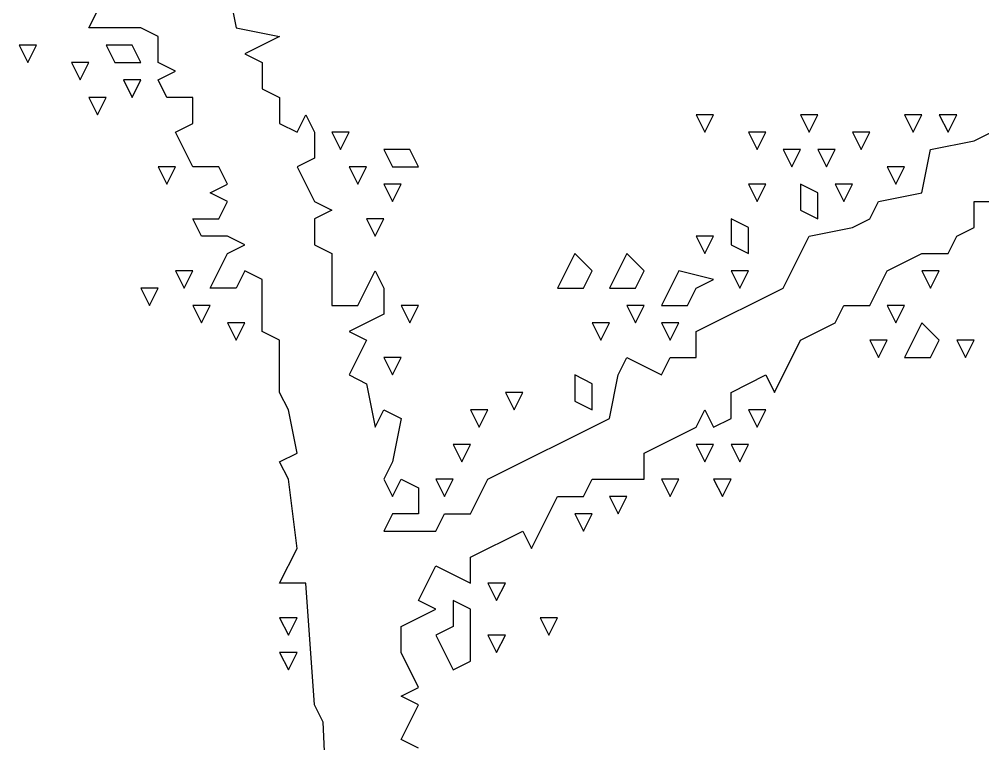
# Model space of a CAD drawing. Extents: x 2 to 124, y 0 to 170.
# Drawn here: x 80.41 to 89.35, y 79.16 to 85.89 of the extents above; entities that cross this region are included whole.
import ezdxf

# ---------------------------------------------------------------- set-up
doc = ezdxf.new("R2010")
doc.units = 0
doc.layers.add('Layer0', color=7, linetype='Continuous')

msp = doc.modelspace()

# ---------------------------------------------------------------- linework, layer by layer
at = {"layer": 'Layer0', "color": 5, "linetype": 'CONTINUOUS'}
for p, q in [((82.34375, 86.20739, 0.1), (82.42424, 85.80492, 0.1)), ((81.05587, 85.80492, 0.1), (81.21686, 86.12689, 0.1)), ((81.53883, 85.80492, 0.1), (81.05587, 85.80492, 0.1)), ((81.69981, 85.72443, 0.1), (81.53883, 85.80492, 0.1)), ((82.42424, 85.80492, 0.1), (82.8267, 85.72443, 0.1)), ((81.69981, 85.48295, 0.1), (81.69981, 85.72443, 0.1)), ((82.8267, 85.72443, 0.1), (82.50473, 85.56345, 0.1)), ((80.41193, 85.64394, 0.1), (80.49242, 85.48295, 0.1)), ((80.57292, 85.64394, 0.1), (80.41193, 85.64394, 0.1)), ((80.49242, 85.48295, 0.1), (80.57292, 85.64394, 0.1)), ((81.21686, 85.64394, 0.1), (81.29735, 85.48295, 0.1)), ((81.45833, 85.64394, 0.1), (81.21686, 85.64394, 0.1)), ((81.53883, 85.48295, 0.1), (81.45833, 85.64394, 0.1)), ((82.50473, 85.56345, 0.1), (82.66572, 85.48295, 0.1)), ((80.89489, 85.48295, 0.1), (80.97538, 85.32197, 0.1)), ((81.05587, 85.48295, 0.1), (80.89489, 85.48295, 0.1)), ((80.97538, 85.32197, 0.1), (81.05587, 85.48295, 0.1)), ((81.29735, 85.48295, 0.1), (81.53883, 85.48295, 0.1)), ((81.8608, 85.40246, 0.1), (81.69981, 85.48295, 0.1)), ((82.66572, 85.48295, 0.1), (82.66572, 85.24148, 0.1)), ((81.69981, 85.32197, 0.1), (81.8608, 85.40246, 0.1)), ((81.37784, 85.32197, 0.1), (81.45833, 85.16098, 0.1)), ((81.53883, 85.32197, 0.1), (81.37784, 85.32197, 0.1)), ((81.45833, 85.16098, 0.1), (81.53883, 85.32197, 0.1)), ((81.7803, 85.16098, 0.1), (81.69981, 85.32197, 0.1)), ((82.66572, 85.24148, 0.1), (82.8267, 85.16098, 0.1)), ((81.05587, 85.16098, 0.1), (81.13636, 85, 0.1)), ((81.21686, 85.16098, 0.1), (81.05587, 85.16098, 0.1)), ((81.13636, 85, 0.1), (81.21686, 85.16098, 0.1)), ((82.02178, 85.16098, 0.1), (81.7803, 85.16098, 0.1)), ((82.02178, 84.91951, 0.1), (82.02178, 85.16098, 0.1)), ((82.8267, 85.16098, 0.1), (82.8267, 84.91951, 0.1)), ((82.98769, 84.83902, 0.1), (83.06818, 85, 0.1)), ((83.06818, 85, 0.1), (83.14867, 84.83902, 0.1)), ((86.69034, 85, 0.1), (86.77083, 84.83902, 0.1)), ((86.85133, 85, 0.1), (86.69034, 85, 0.1)), ((86.77083, 84.83902, 0.1), (86.85133, 85, 0.1)), ((87.65625, 85, 0.1), (87.73674, 84.83902, 0.1)), ((87.81723, 85, 0.1), (87.65625, 85, 0.1)), ((87.73674, 84.83902, 0.1), (87.81723, 85, 0.1)), ((88.62216, 85, 0.1), (88.70265, 84.83902, 0.1)), ((88.78314, 85, 0.1), (88.62216, 85, 0.1)), ((88.70265, 84.83902, 0.1), (88.78314, 85, 0.1)), ((88.94413, 85, 0.1), (89.02462, 84.83902, 0.1)), ((89.10511, 85, 0.1), (88.94413, 85, 0.1)), ((89.02462, 84.83902, 0.1), (89.10511, 85, 0.1)), ((81.8608, 84.83902, 0.1), (82.02178, 84.91951, 0.1)), ((82.8267, 84.91951, 0.1), (82.98769, 84.83902, 0.1)), ((82.02178, 84.51705, 0.1), (81.8608, 84.83902, 0.1)), ((83.14867, 84.83902, 0.1), (83.14867, 84.59754, 0.1)), ((83.30966, 84.83902, 0.1), (83.39015, 84.67803, 0.1)), ((83.47064, 84.83902, 0.1), (83.30966, 84.83902, 0.1)), ((83.39015, 84.67803, 0.1), (83.47064, 84.83902, 0.1)), ((87.1733, 84.83902, 0.1), (87.25379, 84.67803, 0.1)), ((87.33428, 84.83902, 0.1), (87.1733, 84.83902, 0.1)), ((87.25379, 84.67803, 0.1), (87.33428, 84.83902, 0.1)), ((88.1392, 84.83902, 0.1), (88.2197, 84.67803, 0.1)), ((88.30019, 84.83902, 0.1), (88.1392, 84.83902, 0.1)), ((88.2197, 84.67803, 0.1), (88.30019, 84.83902, 0.1)), ((89.2661, 84.75852, 0.1), (89.42708, 84.83902, 0.1)), ((88.86364, 84.67803, 0.1), (89.2661, 84.75852, 0.1)), ((83.79261, 84.67803, 0.1), (83.87311, 84.51705, 0.1)), ((84.03409, 84.67803, 0.1), (83.79261, 84.67803, 0.1)), ((84.11458, 84.51705, 0.1), (84.03409, 84.67803, 0.1)), ((87.49527, 84.67803, 0.1), (87.57576, 84.51705, 0.1)), ((87.65625, 84.67803, 0.1), (87.49527, 84.67803, 0.1)), ((87.57576, 84.51705, 0.1), (87.65625, 84.67803, 0.1)), ((87.81723, 84.67803, 0.1), (87.89773, 84.51705, 0.1)), ((87.97822, 84.67803, 0.1), (87.81723, 84.67803, 0.1)), ((87.89773, 84.51705, 0.1), (87.97822, 84.67803, 0.1)), ((88.78314, 84.27557, 0.1), (88.86364, 84.67803, 0.1)), ((83.14867, 84.59754, 0.1), (82.98769, 84.51705, 0.1)), ((81.69981, 84.51705, 0.1), (81.7803, 84.35606, 0.1)), ((81.8608, 84.51705, 0.1), (81.69981, 84.51705, 0.1)), ((81.7803, 84.35606, 0.1), (81.8608, 84.51705, 0.1)), ((82.26326, 84.51705, 0.1), (82.02178, 84.51705, 0.1)), ((82.34375, 84.35606, 0.1), (82.26326, 84.51705, 0.1)), ((82.98769, 84.51705, 0.1), (83.14867, 84.19508, 0.1)), ((83.47064, 84.51705, 0.1), (83.55114, 84.35606, 0.1)), ((83.63163, 84.51705, 0.1), (83.47064, 84.51705, 0.1)), ((83.55114, 84.35606, 0.1), (83.63163, 84.51705, 0.1)), ((83.87311, 84.51705, 0.1), (84.11458, 84.51705, 0.1)), ((88.46117, 84.51705, 0.1), (88.54167, 84.35606, 0.1)), ((88.62216, 84.51705, 0.1), (88.46117, 84.51705, 0.1)), ((88.54167, 84.35606, 0.1), (88.62216, 84.51705, 0.1)), ((82.18277, 84.27557, 0.1), (82.34375, 84.35606, 0.1)), ((83.79261, 84.35606, 0.1), (83.87311, 84.19508, 0.1)), ((83.9536, 84.35606, 0.1), (83.79261, 84.35606, 0.1)), ((83.87311, 84.19508, 0.1), (83.9536, 84.35606, 0.1)), ((87.1733, 84.35606, 0.1), (87.25379, 84.19508, 0.1)), ((87.33428, 84.35606, 0.1), (87.1733, 84.35606, 0.1)), ((87.25379, 84.19508, 0.1), (87.33428, 84.35606, 0.1)), ((87.65625, 84.35606, 0.1), (87.65625, 84.11458, 0.1)), ((87.81723, 84.27557, 0.1), (87.65625, 84.35606, 0.1)), ((87.97822, 84.35606, 0.1), (88.05871, 84.19508, 0.1)), ((88.1392, 84.35606, 0.1), (87.97822, 84.35606, 0.1)), ((88.05871, 84.19508, 0.1), (88.1392, 84.35606, 0.1)), ((82.34375, 84.19508, 0.1), (82.18277, 84.27557, 0.1)), ((87.81723, 84.03409, 0.1), (87.81723, 84.27557, 0.1)), ((88.38068, 84.19508, 0.1), (88.78314, 84.27557, 0.1)), ((82.26326, 84.03409, 0.1), (82.34375, 84.19508, 0.1)), ((83.14867, 84.19508, 0.1), (83.30966, 84.11458, 0.1)), ((88.30019, 84.03409, 0.1), (88.38068, 84.19508, 0.1)), ((89.2661, 83.9536, 0.1), (89.2661, 84.19508, 0.1)), ((89.2661, 84.19508, 0.1), (89.74905, 84.19508, 0.1)), ((83.30966, 84.11458, 0.1), (83.14867, 84.03409, 0.1)), ((87.65625, 84.11458, 0.1), (87.81723, 84.03409, 0.1)), ((82.10227, 83.87311, 0.1), (82.02178, 84.03409, 0.1)), ((82.02178, 84.03409, 0.1), (82.26326, 84.03409, 0.1)), ((83.14867, 84.03409, 0.1), (83.14867, 83.79261, 0.1)), ((83.63163, 84.03409, 0.1), (83.71212, 83.87311, 0.1)), ((83.79261, 84.03409, 0.1), (83.63163, 84.03409, 0.1)), ((83.71212, 83.87311, 0.1), (83.79261, 84.03409, 0.1)), ((87.01231, 84.03409, 0.1), (87.01231, 83.79261, 0.1)), ((87.1733, 83.9536, 0.1), (87.01231, 84.03409, 0.1)), ((88.1392, 83.9536, 0.1), (88.30019, 84.03409, 0.1)), ((87.1733, 83.71212, 0.1), (87.1733, 83.9536, 0.1)), ((87.73674, 83.87311, 0.1), (88.1392, 83.9536, 0.1)), ((89.10511, 83.87311, 0.1), (89.2661, 83.9536, 0.1)), ((82.34375, 83.87311, 0.1), (82.10227, 83.87311, 0.1)), ((82.50473, 83.79261, 0.1), (82.34375, 83.87311, 0.1)), ((86.69034, 83.87311, 0.1), (86.77083, 83.71212, 0.1)), ((86.85133, 83.87311, 0.1), (86.69034, 83.87311, 0.1)), ((86.77083, 83.71212, 0.1), (86.85133, 83.87311, 0.1)), ((87.49527, 83.39015, 0.1), (87.73674, 83.87311, 0.1)), ((89.02462, 83.71212, 0.1), (89.10511, 83.87311, 0.1)), ((82.34375, 83.71212, 0.1), (82.50473, 83.79261, 0.1)), ((83.14867, 83.79261, 0.1), (83.30966, 83.71212, 0.1)), ((87.01231, 83.79261, 0.1), (87.1733, 83.71212, 0.1)), ((82.18277, 83.39015, 0.1), (82.34375, 83.71212, 0.1)), ((83.30966, 83.71212, 0.1), (83.30966, 83.22917, 0.1)), ((85.56345, 83.71212, 0.1), (85.40246, 83.39015, 0.1)), ((85.72443, 83.55114, 0.1), (85.56345, 83.71212, 0.1)), ((86.0464, 83.71212, 0.1), (85.88542, 83.39015, 0.1)), ((86.20739, 83.55114, 0.1), (86.0464, 83.71212, 0.1)), ((88.46117, 83.55114, 0.1), (88.78314, 83.71212, 0.1)), ((88.78314, 83.71212, 0.1), (89.02462, 83.71212, 0.1)), ((81.8608, 83.55114, 0.1), (81.94129, 83.39015, 0.1)), ((82.02178, 83.55114, 0.1), (81.8608, 83.55114, 0.1)), ((81.94129, 83.39015, 0.1), (82.02178, 83.55114, 0.1)), ((82.50473, 83.55114, 0.1), (82.42424, 83.39015, 0.1)), ((82.66572, 83.47064, 0.1), (82.50473, 83.55114, 0.1)), ((83.55114, 83.22917, 0.1), (83.71212, 83.55114, 0.1)), ((83.71212, 83.55114, 0.1), (83.79261, 83.39015, 0.1)), ((85.64394, 83.39015, 0.1), (85.72443, 83.55114, 0.1)), ((86.12689, 83.39015, 0.1), (86.20739, 83.55114, 0.1)), ((86.52936, 83.55114, 0.1), (86.36837, 83.22917, 0.1)), ((86.85133, 83.47064, 0.1), (86.52936, 83.55114, 0.1)), ((87.01231, 83.55114, 0.1), (87.0928, 83.39015, 0.1)), ((87.1733, 83.55114, 0.1), (87.01231, 83.55114, 0.1)), ((87.0928, 83.39015, 0.1), (87.1733, 83.55114, 0.1)), ((88.30019, 83.22917, 0.1), (88.46117, 83.55114, 0.1)), ((88.78314, 83.55114, 0.1), (88.86364, 83.39015, 0.1)), ((88.94413, 83.55114, 0.1), (88.78314, 83.55114, 0.1)), ((88.86364, 83.39015, 0.1), (88.94413, 83.55114, 0.1)), ((82.66572, 82.98769, 0.1), (82.66572, 83.47064, 0.1)), ((86.69034, 83.39015, 0.1), (86.85133, 83.47064, 0.1)), ((81.53883, 83.39015, 0.1), (81.61932, 83.22917, 0.1)), ((81.69981, 83.39015, 0.1), (81.53883, 83.39015, 0.1)), ((81.61932, 83.22917, 0.1), (81.69981, 83.39015, 0.1)), ((82.42424, 83.39015, 0.1), (82.18277, 83.39015, 0.1)), ((83.79261, 83.39015, 0.1), (83.79261, 83.14867, 0.1)), ((85.40246, 83.39015, 0.1), (85.64394, 83.39015, 0.1)), ((85.88542, 83.39015, 0.1), (86.12689, 83.39015, 0.1)), ((86.60985, 83.22917, 0.1), (86.69034, 83.39015, 0.1)), ((86.69034, 82.98769, 0.1), (87.49527, 83.39015, 0.1)), ((82.02178, 83.22917, 0.1), (82.10227, 83.06818, 0.1)), ((82.18277, 83.22917, 0.1), (82.02178, 83.22917, 0.1)), ((82.10227, 83.06818, 0.1), (82.18277, 83.22917, 0.1)), ((83.30966, 83.22917, 0.1), (83.55114, 83.22917, 0.1)), ((83.9536, 83.22917, 0.1), (84.03409, 83.06818, 0.1)), ((84.11458, 83.22917, 0.1), (83.9536, 83.22917, 0.1)), ((84.03409, 83.06818, 0.1), (84.11458, 83.22917, 0.1)), ((86.0464, 83.22917, 0.1), (86.12689, 83.06818, 0.1)), ((86.20739, 83.22917, 0.1), (86.0464, 83.22917, 0.1)), ((86.12689, 83.06818, 0.1), (86.20739, 83.22917, 0.1)), ((86.36837, 83.22917, 0.1), (86.60985, 83.22917, 0.1)), ((87.97822, 83.06818, 0.1), (88.05871, 83.22917, 0.1)), ((88.05871, 83.22917, 0.1), (88.30019, 83.22917, 0.1)), ((88.46117, 83.22917, 0.1), (88.54167, 83.06818, 0.1)), ((88.62216, 83.22917, 0.1), (88.46117, 83.22917, 0.1)), ((88.54167, 83.06818, 0.1), (88.62216, 83.22917, 0.1)), ((83.79261, 83.14867, 0.1), (83.47064, 82.98769, 0.1)), ((82.34375, 83.06818, 0.1), (82.42424, 82.9072, 0.1)), ((82.50473, 83.06818, 0.1), (82.34375, 83.06818, 0.1)), ((82.42424, 82.9072, 0.1), (82.50473, 83.06818, 0.1)), ((85.72443, 83.06818, 0.1), (85.80492, 82.9072, 0.1)), ((85.88542, 83.06818, 0.1), (85.72443, 83.06818, 0.1)), ((85.80492, 82.9072, 0.1), (85.88542, 83.06818, 0.1)), ((86.36837, 83.06818, 0.1), (86.44886, 82.9072, 0.1)), ((86.52936, 83.06818, 0.1), (86.36837, 83.06818, 0.1)), ((86.44886, 82.9072, 0.1), (86.52936, 83.06818, 0.1)), ((87.65625, 82.9072, 0.1), (87.97822, 83.06818, 0.1)), ((88.78314, 83.06818, 0.1), (88.62216, 82.74621, 0.1)), ((88.94413, 82.9072, 0.1), (88.78314, 83.06818, 0.1)), ((82.8267, 82.9072, 0.1), (82.66572, 82.98769, 0.1)), ((83.47064, 82.98769, 0.1), (83.63163, 82.9072, 0.1)), ((86.69034, 82.74621, 0.1), (86.69034, 82.98769, 0.1)), ((82.8267, 82.42424, 0.1), (82.8267, 82.9072, 0.1)), ((83.63163, 82.9072, 0.1), (83.47064, 82.58523, 0.1)), ((87.41477, 82.42424, 0.1), (87.65625, 82.9072, 0.1)), ((88.30019, 82.9072, 0.1), (88.38068, 82.74621, 0.1)), ((88.46117, 82.9072, 0.1), (88.30019, 82.9072, 0.1)), ((88.38068, 82.74621, 0.1), (88.46117, 82.9072, 0.1)), ((88.86364, 82.74621, 0.1), (88.94413, 82.9072, 0.1)), ((89.10511, 82.9072, 0.1), (89.18561, 82.74621, 0.1)), ((89.2661, 82.9072, 0.1), (89.10511, 82.9072, 0.1)), ((89.18561, 82.74621, 0.1), (89.2661, 82.9072, 0.1)), ((83.79261, 82.74621, 0.1), (83.87311, 82.58523, 0.1)), ((83.9536, 82.74621, 0.1), (83.79261, 82.74621, 0.1)), ((83.87311, 82.58523, 0.1), (83.9536, 82.74621, 0.1)), ((85.96591, 82.58523, 0.1), (86.0464, 82.74621, 0.1)), ((86.0464, 82.74621, 0.1), (86.36837, 82.58523, 0.1)), ((86.36837, 82.58523, 0.1), (86.44886, 82.74621, 0.1)), ((86.44886, 82.74621, 0.1), (86.69034, 82.74621, 0.1)), ((88.62216, 82.74621, 0.1), (88.86364, 82.74621, 0.1)), ((83.47064, 82.58523, 0.1), (83.63163, 82.50473, 0.1)), ((85.56345, 82.58523, 0.1), (85.56345, 82.34375, 0.1)), ((85.72443, 82.50473, 0.1), (85.56345, 82.58523, 0.1)), ((85.88542, 82.18277, 0.1), (85.96591, 82.58523, 0.1)), ((87.01231, 82.42424, 0.1), (87.33428, 82.58523, 0.1)), ((87.33428, 82.58523, 0.1), (87.41477, 82.42424, 0.1)), ((83.63163, 82.50473, 0.1), (83.71212, 82.10227, 0.1)), ((85.72443, 82.26326, 0.1), (85.72443, 82.50473, 0.1)), ((82.9072, 82.26326, 0.1), (82.8267, 82.42424, 0.1)), ((84.91951, 82.42424, 0.1), (85, 82.26326, 0.1)), ((85.08049, 82.42424, 0.1), (84.91951, 82.42424, 0.1)), ((85, 82.26326, 0.1), (85.08049, 82.42424, 0.1)), ((87.01231, 82.18277, 0.1), (87.01231, 82.42424, 0.1)), ((85.56345, 82.34375, 0.1), (85.72443, 82.26326, 0.1)), ((82.98769, 81.8608, 0.1), (82.9072, 82.26326, 0.1)), ((83.71212, 82.10227, 0.1), (83.79261, 82.26326, 0.1)), ((83.79261, 82.26326, 0.1), (83.9536, 82.18277, 0.1)), ((84.59754, 82.26326, 0.1), (84.67803, 82.10227, 0.1)), ((84.75852, 82.26326, 0.1), (84.59754, 82.26326, 0.1)), ((84.67803, 82.10227, 0.1), (84.75852, 82.26326, 0.1)), ((86.69034, 82.10227, 0.1), (86.77083, 82.26326, 0.1)), ((86.77083, 82.26326, 0.1), (86.85133, 82.10227, 0.1)), ((87.1733, 82.26326, 0.1), (87.25379, 82.10227, 0.1)), ((87.33428, 82.26326, 0.1), (87.1733, 82.26326, 0.1)), ((87.25379, 82.10227, 0.1), (87.33428, 82.26326, 0.1)), ((83.9536, 82.18277, 0.1), (83.87311, 81.7803, 0.1)), ((84.75852, 81.61932, 0.1), (85.88542, 82.18277, 0.1)), ((86.85133, 82.10227, 0.1), (87.01231, 82.18277, 0.1)), ((86.20739, 81.8608, 0.1), (86.69034, 82.10227, 0.1)), ((84.43655, 81.94129, 0.1), (84.51705, 81.7803, 0.1)), ((84.59754, 81.94129, 0.1), (84.43655, 81.94129, 0.1)), ((84.51705, 81.7803, 0.1), (84.59754, 81.94129, 0.1)), ((86.69034, 81.94129, 0.1), (86.77083, 81.7803, 0.1)), ((86.85133, 81.94129, 0.1), (86.69034, 81.94129, 0.1)), ((86.77083, 81.7803, 0.1), (86.85133, 81.94129, 0.1)), ((87.01231, 81.94129, 0.1), (87.0928, 81.7803, 0.1)), ((87.1733, 81.94129, 0.1), (87.01231, 81.94129, 0.1)), ((87.0928, 81.7803, 0.1), (87.1733, 81.94129, 0.1)), ((82.8267, 81.7803, 0.1), (82.98769, 81.8608, 0.1)), ((86.20739, 81.61932, 0.1), (86.20739, 81.8608, 0.1)), ((82.9072, 81.61932, 0.1), (82.8267, 81.7803, 0.1)), ((83.87311, 81.7803, 0.1), (83.79261, 81.61932, 0.1)), ((82.98769, 80.97538, 0.1), (82.9072, 81.61932, 0.1)), ((83.79261, 81.61932, 0.1), (83.87311, 81.45833, 0.1)), ((83.87311, 81.45833, 0.1), (83.9536, 81.61932, 0.1)), ((83.9536, 81.61932, 0.1), (84.11458, 81.53883, 0.1)), ((84.27557, 81.61932, 0.1), (84.35606, 81.45833, 0.1)), ((84.43655, 81.61932, 0.1), (84.27557, 81.61932, 0.1)), ((84.35606, 81.45833, 0.1), (84.43655, 81.61932, 0.1)), ((84.59754, 81.29735, 0.1), (84.75852, 81.61932, 0.1)), ((85.64394, 81.45833, 0.1), (85.72443, 81.61932, 0.1)), ((85.72443, 81.61932, 0.1), (86.20739, 81.61932, 0.1)), ((86.36837, 81.61932, 0.1), (86.44886, 81.45833, 0.1)), ((86.52936, 81.61932, 0.1), (86.36837, 81.61932, 0.1)), ((86.44886, 81.45833, 0.1), (86.52936, 81.61932, 0.1)), ((86.85133, 81.61932, 0.1), (86.93182, 81.45833, 0.1)), ((87.01231, 81.61932, 0.1), (86.85133, 81.61932, 0.1)), ((86.93182, 81.45833, 0.1), (87.01231, 81.61932, 0.1)), ((84.11458, 81.53883, 0.1), (84.11458, 81.29735, 0.1)), ((85.16098, 80.97538, 0.1), (85.40246, 81.45833, 0.1)), ((85.40246, 81.45833, 0.1), (85.64394, 81.45833, 0.1)), ((85.88542, 81.45833, 0.1), (85.96591, 81.29735, 0.1)), ((86.0464, 81.45833, 0.1), (85.88542, 81.45833, 0.1)), ((85.96591, 81.29735, 0.1), (86.0464, 81.45833, 0.1)), ((83.87311, 81.29735, 0.1), (83.79261, 81.13636, 0.1)), ((84.11458, 81.29735, 0.1), (83.87311, 81.29735, 0.1)), ((84.27557, 81.13636, 0.1), (84.35606, 81.29735, 0.1)), ((84.35606, 81.29735, 0.1), (84.59754, 81.29735, 0.1)), ((85.56345, 81.29735, 0.1), (85.64394, 81.13636, 0.1)), ((85.72443, 81.29735, 0.1), (85.56345, 81.29735, 0.1)), ((85.64394, 81.13636, 0.1), (85.72443, 81.29735, 0.1)), ((83.79261, 81.13636, 0.1), (84.27557, 81.13636, 0.1)), ((84.59754, 80.89489, 0.1), (85.08049, 81.13636, 0.1)), ((85.08049, 81.13636, 0.1), (85.16098, 80.97538, 0.1)), ((82.8267, 80.65341, 0.1), (82.98769, 80.97538, 0.1)), ((84.59754, 80.65341, 0.1), (84.59754, 80.89489, 0.1)), ((84.11458, 80.49242, 0.1), (84.27557, 80.81439, 0.1)), ((84.27557, 80.81439, 0.1), (84.59754, 80.65341, 0.1)), ((83.06818, 80.65341, 0.1), (82.8267, 80.65341, 0.1)), ((83.14867, 79.52652, 0.1), (83.06818, 80.65341, 0.1)), ((84.75852, 80.65341, 0.1), (84.83902, 80.49242, 0.1)), ((84.91951, 80.65341, 0.1), (84.75852, 80.65341, 0.1)), ((84.83902, 80.49242, 0.1), (84.91951, 80.65341, 0.1)), ((84.27557, 80.41193, 0.1), (84.11458, 80.49242, 0.1)), ((84.43655, 80.49242, 0.1), (84.43655, 80.25095, 0.1)), ((84.59754, 80.41193, 0.1), (84.43655, 80.49242, 0.1)), ((82.8267, 80.33144, 0.1), (82.9072, 80.17045, 0.1)), ((82.98769, 80.33144, 0.1), (82.8267, 80.33144, 0.1)), ((82.9072, 80.17045, 0.1), (82.98769, 80.33144, 0.1)), ((83.9536, 80.25095, 0.1), (84.27557, 80.41193, 0.1)), ((84.59754, 79.92898, 0.1), (84.59754, 80.41193, 0.1)), ((85.24148, 80.33144, 0.1), (85.32197, 80.17045, 0.1)), ((85.40246, 80.33144, 0.1), (85.24148, 80.33144, 0.1)), ((85.32197, 80.17045, 0.1), (85.40246, 80.33144, 0.1)), ((83.9536, 80.00947, 0.1), (83.9536, 80.25095, 0.1)), ((84.43655, 80.25095, 0.1), (84.27557, 80.17045, 0.1)), ((84.27557, 80.17045, 0.1), (84.43655, 79.84848, 0.1)), ((84.75852, 80.17045, 0.1), (84.83902, 80.00947, 0.1)), ((84.91951, 80.17045, 0.1), (84.75852, 80.17045, 0.1)), ((84.83902, 80.00947, 0.1), (84.91951, 80.17045, 0.1)), ((82.8267, 80.00947, 0.1), (82.9072, 79.84848, 0.1)), ((82.98769, 80.00947, 0.1), (82.8267, 80.00947, 0.1)), ((82.9072, 79.84848, 0.1), (82.98769, 80.00947, 0.1)), ((84.11458, 79.6875, 0.1), (83.9536, 80.00947, 0.1)), ((84.43655, 79.84848, 0.1), (84.59754, 79.92898, 0.1)), ((83.9536, 79.60701, 0.1), (84.11458, 79.6875, 0.1)), ((83.22917, 79.36553, 0.1), (83.14867, 79.52652, 0.1)), ((84.11458, 79.52652, 0.1), (83.9536, 79.60701, 0.1)), ((83.9536, 79.20455, 0.1), (84.11458, 79.52652, 0.1)), ((83.30966, 77.75568, 0.1), (83.22917, 79.36553, 0.1)), ((84.11458, 79.12405, 0.1), (83.9536, 79.20455, 0.1))]:
    msp.add_line(p, q, dxfattribs=at)

doc.saveas('drawing.dxf')
